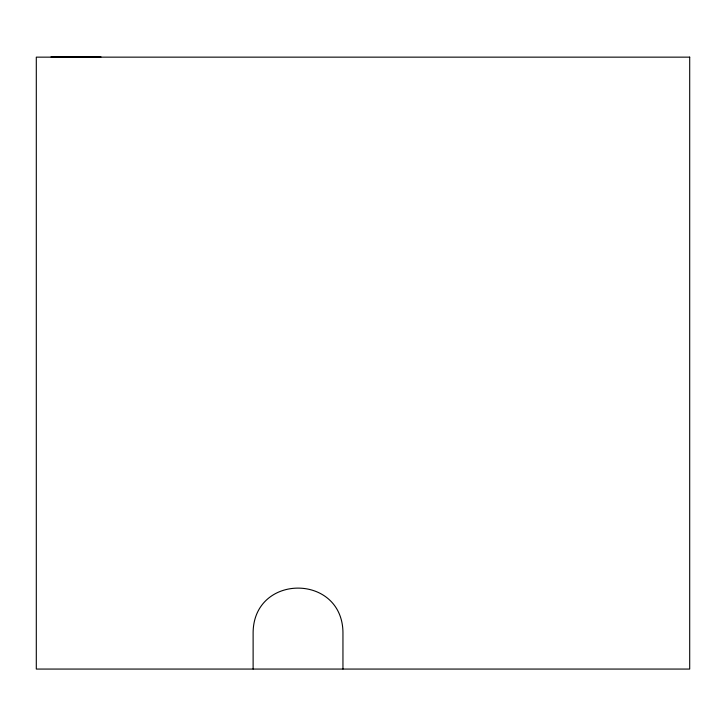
<?xml version="1.0" encoding="UTF-8"?>
<svg xmlns="http://www.w3.org/2000/svg" width="726" height="726" viewBox="0 0 726 726"><rect width="100%" height="100%" fill="white"/><g stroke="black" fill="none" stroke-linecap="round" stroke-linejoin="round"><path stroke-width="1.09" d="M50.992 56.937L101.005 56.937M342.953 669.063L342.953 632.31C342.127 573.386 253.955 573.386 253.12 632.31L253.12 669.063M689.7 57.145L36.3 57.145L36.3 669.063L689.7 669.063L689.7 57.145"/></g></svg>
